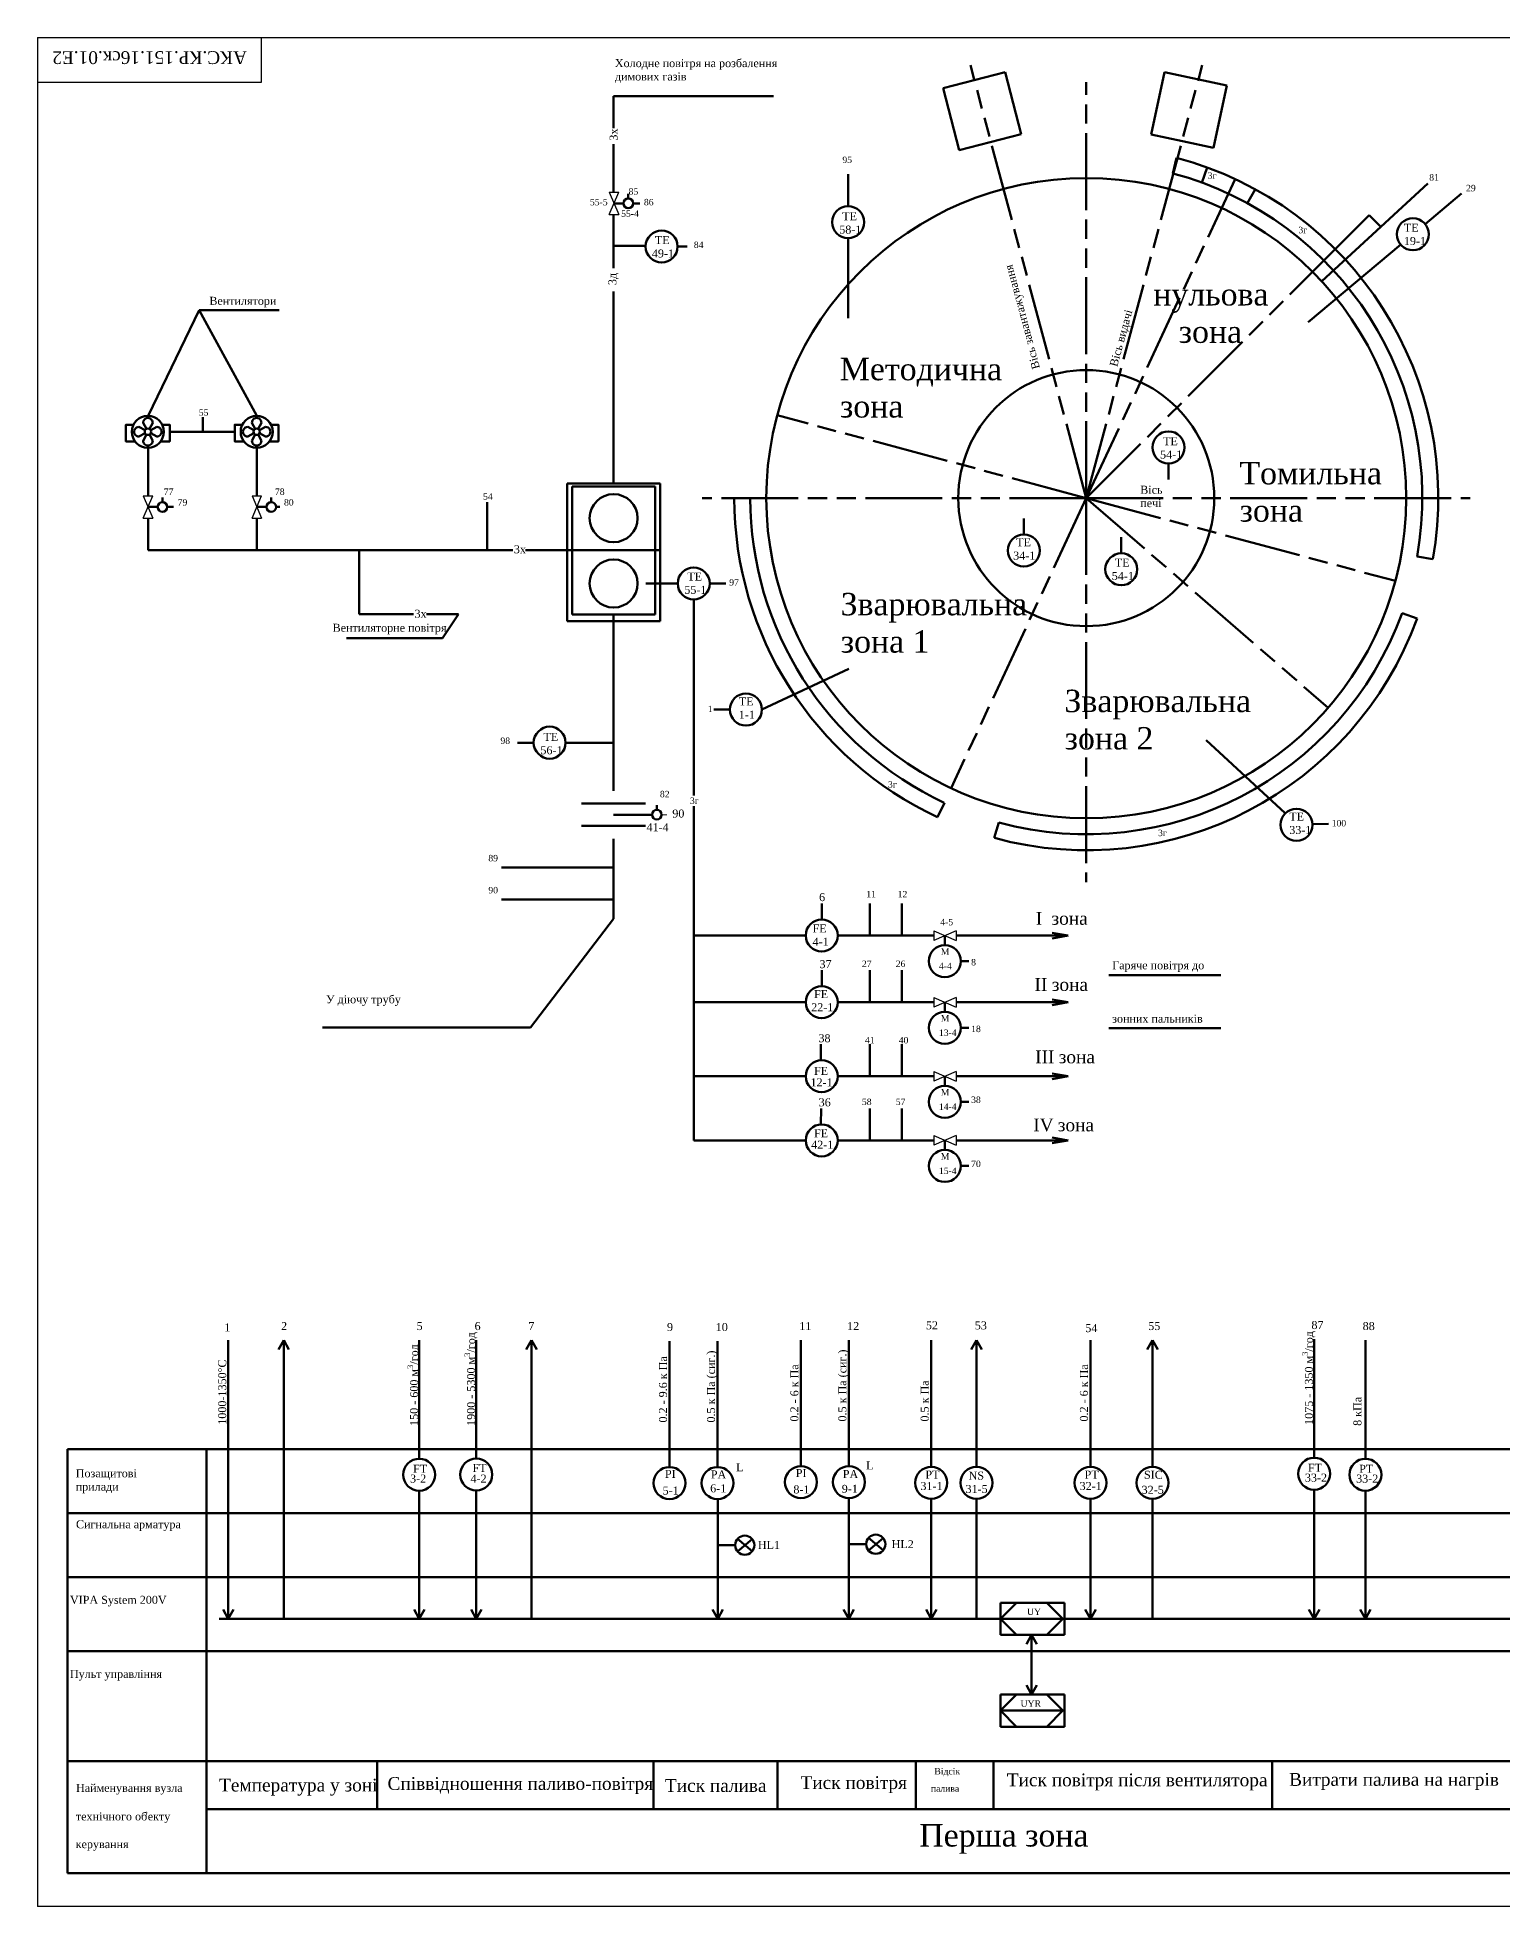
# Model space of a CAD drawing. Header units: millimetres. Extents: x 0 to 816, y -4 to 584.
# Drawn here: x 0 to 458, y 0 to 584 of the extents above; entities that cross this region are included whole.
import ezdxf

# ---------------------------------------------------------------- set-up
doc = ezdxf.new("R2010")
doc.units = ezdxf.units.MM
doc.linetypes.add('ACAD_ISO09W100', pattern=[45, 24, -3, 6, -3, 6, -3])
for name, color, linetype in [('ВСЕ ЛИНИИ', 7, 'Continuous'), ('ВСЕ НАДПИСИ', 7, 'Continuous'), ('ТАБЛИЦИ', 7, 'Continuous'), ('текст_табл2', 7, 'Continuous')]:
    doc.layers.add(name, color=color, linetype=linetype)
doc.styles.get("Standard").update_dxf_attribs({"font": 'times.ttf'})

# ---------------------------------------------------------------- blocks, each defined once
blk = doc.blocks.new('бантик')
for p, q in [((0, 1.5), (7, -1.5)), ((7, 1.5), (0, -1.5)), ((0, 1.5), (0, -1.5)), ((7, 1.5), (7, -1.5))]:
    blk.add_line(p, q)

msp = doc.modelspace()

# ---------------------------------------------------------------- linework, layer by layer
at = {"color": 7, "lineweight": 30, "true_color": 0xffffff}
for p, q in [((0, 584), (816, 584)), ((0, 584), (0, 0)), ((631, 0), (0, 0))]:
    msp.add_line(p, q, dxfattribs=at)
at = {"color": 7, "lineweight": 20, "true_color": 0xffffff}
msp.add_line((195.09, 341.15), (196.67, 341.15), dxfattribs=at)
at = {"layer": 'ВСЕ ЛИНИИ', "color": 7, "lineweight": 50, "true_color": 0xffffff}
for p, q in [((302.39, 573.14), (283.03, 568.12)), ((307.41, 553.78), (302.39, 573.14)), ((348.03, 553.61), (352.19, 573.17)), ((352.19, 573.17), (371.75, 569.01)), ((283.03, 568.12), (288.05, 548.76)), ((371.75, 569.01), (367.59, 549.45)), ((230.09, 565.65), (180.09, 565.65)), ((180.09, 565.65), (180.09, 555.65)), ((180.09, 550.65), (180.09, 535.65)), ((288.05, 548.76), (297.73, 551.27)), ((297.73, 551.27), (307.41, 553.78)), ((357.81, 551.53), (348.03, 553.61)), ((367.59, 549.45), (357.81, 551.53)), ((355.99, 546.37), (354.84, 541.51)), ((365.53, 543.38), (363.9, 538.59)), ((253.35, 531.27), (253.35, 541.27)), ((419.86, 524.82), (434.57, 538.37)), ((180.16, 532.15), (183.16, 532.15)), ((184.66, 535.15), (184.66, 533.65)), ((186.16, 532.15), (188.26, 532.15)), ((380.58, 536.51), (378.1, 532.15)), ((445.04, 535.19), (433.7, 525.68)), ((180.09, 528.65), (180.09, 511.86)), ((405.58, 517.83), (416.19, 528.44)), ((416.19, 528.44), (419.86, 524.82)), ((253.35, 521.27), (253.35, 496.27)), ((419.86, 524.82), (401.36, 507.79)), ((180.09, 518.86), (190.09, 518.86)), ((200.09, 518.65), (203.09, 518.65)), ((426.04, 519.26), (397.1, 495.01)), ((180.09, 504.58), (180.09, 444.58)), ((34.59, 465.79), (50.59, 498.79)), ((68.59, 465.79), (50.59, 498.79)), ((50.59, 498.79), (75.59, 498.79)), ((31.74, 462.28), (33.64, 461.26)), ((34.06, 461.67), (33.03, 463.58)), ((35, 461.67), (36.03, 463.58)), ((35.41, 461.26), (37.32, 462.29)), ((51.75, 460.76), (51.75, 465.35)), ((65.74, 462.28), (67.64, 461.26)), ((68.06, 461.67), (67.03, 463.58)), ((69, 461.67), (70.03, 463.58)), ((69.41, 461.26), (71.32, 462.29)), ((31.74, 459.28), (33.65, 460.31)), ((33.03, 458), (34.05, 459.9)), ((34.59, 440.79), (34.59, 455.79)), ((36.03, 458), (35.01, 459.91)), ((35.41, 460.31), (37.32, 459.29)), ((41.35, 460.76), (61.69, 460.76)), ((65.74, 459.28), (67.65, 460.31)), ((67.03, 458), (68.05, 459.9)), ((68.59, 440.79), (68.59, 455.79)), ((70.03, 458), (69.01, 459.91)), ((69.41, 460.31), (71.32, 459.29)), ((353.48, 450.9), (353.48, 445.9)), ((165.59, 444.58), (194.59, 444.58)), ((165.59, 401.58), (165.59, 444.58)), ((194.59, 444.58), (194.59, 401.58)), ((39.09, 438.79), (39.09, 440.29)), ((73.09, 438.79), (73.09, 440.29)), ((140.59, 423.79), (140.59, 438.79)), ((180.09, 443.65), (167.09, 443.65)), ((167.09, 443.65), (167.09, 403.65)), ((193.09, 443.65), (180.09, 443.65)), ((193.09, 403.65), (193.09, 443.65)), ((217.8, 440.05), (222.8, 440.05)), ((34.59, 437.29), (37.59, 437.29)), ((34.59, 423.79), (34.59, 433.79)), ((40.59, 437.29), (42.59, 437.29)), ((68.59, 437.29), (71.59, 437.29)), ((68.59, 423.79), (68.59, 433.79)), ((74.59, 437.29), (75.78, 437.29)), ((308.26, 428.68), (308.26, 433.68)), ((338.74, 422.81), (338.74, 427.81)), ((100.59, 423.79), (34.59, 423.79)), ((116.59, 423.79), (100.59, 423.79)), ((100.59, 423.79), (100.59, 403.79)), ((133.59, 423.79), (116.59, 423.79)), ((148.59, 423.79), (133.59, 423.79)), ((165.59, 423.79), (152.59, 423.79)), ((165.59, 423.79), (194.59, 423.79)), ((436.13, 420.95), (431.21, 421.85)), ((190.1, 413.39), (200.1, 413.39)), ((210.1, 413.39), (215.1, 413.39)), ((100.59, 403.79), (117.59, 403.79)), ((121.59, 403.79), (131.59, 403.79)), ((131.59, 403.79), (126.59, 396.28)), ((167.09, 403.65), (193.09, 403.65)), ((180.09, 403.65), (180.09, 348.65)), ((205.1, 408.39), (205.1, 347.19)), ((431.17, 402.43), (426.46, 404.11)), ((194.59, 401.58), (165.59, 401.58)), ((126.59, 396.28), (96.59, 396.28)), ((226.43, 373.98), (253.6, 386.69)), ((216.43, 373.98), (211.43, 373.98)), ((155.09, 363.65), (150.09, 363.65)), ((180.09, 363.65), (165.09, 363.65)), ((389.99, 341.58), (365.21, 364.45)), ((170.09, 344.65), (190.09, 344.65)), ((180.09, 341.15), (192.09, 341.15)), ((193.59, 342.65), (193.59, 344.15)), ((205.1, 343.82), (205.1, 253.39)), ((170.09, 337.65), (190.09, 337.65)), ((180.09, 333.65), (180.09, 308.65)), ((299.05, 333.88), (300.49, 338.67)), ((398.46, 338.14), (403.46, 338.3)), ((180.09, 324.65), (145.09, 324.65)), ((180.09, 314.65), (145.09, 314.65)), ((245.1, 308.39), (245.17, 313.39)), ((260.1, 303.39), (260.1, 313.39)), ((270.1, 303.39), (270.1, 313.39)), ((154.09, 274.65), (180.09, 308.65)), ((322.1, 303.39), (317.13, 304.28)), ((205.1, 303.39), (240.1, 303.39)), ((250.1, 303.39), (260.1, 303.39)), ((260.1, 303.39), (270.1, 303.39)), ((270.1, 303.39), (280.1, 303.39)), ((283.6, 303.39), (283.6, 300.39)), ((287.1, 303.39), (322.1, 303.39)), ((322.1, 303.39), (317.13, 302.5)), ((245.1, 287.55), (245.17, 292.55)), ((260.1, 282.55), (260.1, 292.55)), ((270.1, 282.55), (270.1, 292.55)), ((288.6, 295.39), (291.1, 295.39)), ((334.86, 291.03), (369.86, 291.03)), ((205.1, 282.55), (240.1, 282.55)), ((250.1, 282.55), (260.1, 282.55)), ((260.1, 282.55), (270.1, 282.55)), ((270.1, 282.55), (280.1, 282.55)), ((283.6, 279.55), (283.6, 282.55)), ((287.1, 282.55), (322.1, 282.55)), ((322.1, 282.55), (317.13, 283.44)), ((322.1, 282.55), (317.13, 281.66)), ((154.09, 274.65), (89.09, 274.65)), ((288.6, 274.55), (291.1, 274.55)), ((334.86, 274.5), (369.86, 274.5)), ((244.79, 264.42), (244.86, 269.42)), ((260.1, 259.43), (260.1, 269.43)), ((270.1, 259.43), (270.1, 269.43)), ((205.1, 259.43), (240.1, 259.43)), ((250.1, 259.43), (260.1, 259.43)), ((260.1, 259.43), (270.1, 259.43)), ((270.1, 259.43), (280.1, 259.43)), ((283.6, 259.43), (283.6, 256.43)), ((287.1, 259.43), (322.1, 259.43)), ((322.1, 259.43), (317.13, 260.32)), ((322.1, 259.43), (317.13, 258.54)), ((205.1, 250.94), (205.1, 253.39)), ((288.6, 251.43), (291.1, 251.43)), ((205.1, 239.4), (205.1, 250.94)), ((244.86, 244.4), (244.94, 249.4)), ((260.1, 239.4), (260.1, 249.4)), ((270.1, 239.4), (270.1, 249.4)), ((322.1, 239.4), (317.13, 240.3)), ((240.1, 239.4), (205.1, 239.4)), ((280.1, 239.4), (250.1, 239.4)), ((283.6, 239.4), (283.6, 236.4)), ((287.1, 239.4), (322.1, 239.4)), ((322.1, 239.4), (317.13, 238.51)), ((288.6, 231.4), (291.1, 231.4)), ((59.67, 107.37), (59.67, 176.97)), ((77, 176.97), (75.36, 174.03)), ((77, 139.94), (77, 176.97)), ((77, 176.97), (78.63, 174.03)), ((119.34, 139.94), (119.34, 176.97)), ((137.17, 139.98), (137.17, 176.97)), ((154.4, 176.97), (152.77, 174.03)), ((154.4, 139.98), (154.4, 176.97)), ((154.4, 176.97), (156.04, 174.03)), ((197.54, 137.33), (197.54, 176.66)), ((212.54, 137.33), (212.54, 176.66)), ((238.62, 137.63), (238.62, 176.97)), ((253.62, 137.63), (253.62, 176.97)), ((279.34, 137.41), (279.34, 176.97)), ((293.48, 176.97), (291.85, 174.03)), ((293.48, 137.41), (293.48, 176.97)), ((293.48, 176.97), (295.12, 174.03)), ((329.1, 137.41), (329.1, 176.97)), ((348.47, 176.97), (346.84, 174.03)), ((348.47, 137.41), (348.47, 176.97)), ((348.47, 176.97), (350.11, 174.03)), ((398.99, 140.25), (398.99, 177.28)), ((415.01, 139.94), (415.01, 176.97)), ((77, 139.94), (77, 89.9)), ((154.4, 117.37), (154.4, 139.98)), ((119.34, 117.69), (119.34, 129.94)), ((137.17, 107.85), (137.17, 129.98)), ((398.99, 118), (398.99, 130.25)), ((415.01, 117.69), (415.01, 129.94)), ((212.61, 89.9), (212.62, 127.33)), ((253.55, 89.9), (253.56, 127.63)), ((279.34, 89.9), (279.34, 127.41)), ((293.48, 107.58), (293.48, 127.41)), ((329.1, 117.32), (329.1, 127.41)), ((329.1, 89.9), (329.1, 127.41)), ((348.47, 89.9), (348.47, 127.41)), ((119.34, 117.69), (119.34, 89.9)), ((154.4, 117.37), (154.4, 89.9)), ((398.99, 118), (398.99, 89.9)), ((415.01, 117.69), (415.01, 89.9)), ((218.06, 112.92), (212.6, 112.92)), ((223.4, 114.8), (218.79, 110.96)), ((218.8, 114.88), (223.4, 111.04)), ((259, 113.23), (253.54, 113.23)), ((259, 113.23), (253.54, 113.23)), ((253.55, 89.9), (253.56, 111.64)), ((264.34, 115.1), (259.73, 111.26)), ((264.34, 115.1), (259.73, 111.26)), ((259.74, 115.19), (264.34, 111.35)), ((259.74, 115.19), (264.34, 111.35)), ((59.67, 107.37), (59.67, 89.9)), ((137.17, 107.85), (137.17, 89.9)), ((293.48, 107.58), (293.48, 89.9)), ((300.95, 94.9), (320.95, 94.9)), ((300.95, 84.9), (300.95, 94.9)), ((300.95, 89.9), (305.95, 94.9)), ((320.46, 89.9), (315.46, 94.9)), ((320.95, 94.9), (320.95, 84.9)), ((300.95, 89.9), (56.83, 89.9)), ((59.67, 89.9), (58.03, 92.84)), ((59.67, 89.9), (61.3, 92.84)), ((119.34, 89.9), (117.71, 92.84)), ((119.34, 89.9), (120.98, 92.84)), ((137.17, 89.9), (135.53, 92.84)), ((137.17, 89.9), (138.8, 92.84)), ((212.61, 89.9), (210.98, 92.84)), ((212.61, 89.9), (214.25, 92.84)), ((253.55, 89.9), (251.92, 92.84)), ((253.55, 89.9), (255.19, 92.84)), ((279.34, 89.9), (277.7, 92.84)), ((279.34, 89.9), (280.97, 92.84)), ((300.95, 89.9), (320.95, 89.9)), ((300.95, 89.9), (305.95, 84.9)), ((320.46, 89.9), (315.46, 84.9)), ((320.95, 89.9), (610.16, 89.9)), ((329.1, 89.9), (327.46, 92.84)), ((329.1, 89.9), (330.73, 92.84)), ((398.99, 89.9), (397.36, 92.84)), ((398.99, 89.9), (400.63, 92.84)), ((415.01, 89.9), (413.37, 92.84)), ((415.01, 89.9), (416.64, 92.84)), ((320.95, 84.9), (300.95, 84.9)), ((310.7, 84.9), (309.07, 81.96)), ((310.7, 66.22), (310.7, 84.9)), ((310.7, 84.9), (312.34, 81.96)), ((300.95, 66.22), (320.95, 66.22)), ((300.95, 56.22), (300.95, 66.22)), ((300.95, 61.22), (305.95, 66.22)), ((310.7, 66.22), (309.07, 69.16)), ((310.7, 66.22), (312.34, 69.16)), ((320.46, 61.22), (315.46, 66.22)), ((320.95, 66.22), (320.95, 56.22)), ((300.95, 61.22), (320.95, 61.22)), ((300.95, 61.22), (305.95, 56.22)), ((320.46, 61.22), (315.46, 56.22)), ((320.95, 56.22), (300.95, 56.22))]:
    msp.add_line(p, q, dxfattribs=at)
at = {"layer": 'ВСЕ ЛИНИИ', "color": 7, "linetype": 'ACAD_ISO09W100', "lineweight": 50, "true_color": 0xffffff}
for p, q in [((327.8, 440.05), (291.57, 575.28)), ((327.8, 440.05), (364.03, 575.28)), ((327.8, 440.05), (327.8, 570.05)), ((327.8, 440.05), (374.29, 539.75)), ((327.8, 440.05), (405.58, 517.83)), ((327.8, 440.05), (231.21, 465.94)), ((327.8, 440.05), (207.8, 440.05)), ((327.8, 440.05), (285.54, 349.42)), ((327.8, 440.05), (327.8, 320.05)), ((327.8, 440.05), (447.8, 440.05)), ((327.8, 440.05), (403.38, 374.58)), ((327.8, 440.05), (424.39, 414.17)), ((281.31, 340.36), (283.43, 344.89))]:
    msp.add_line(p, q, dxfattribs=at)
at = {"layer": 'ВСЕ ЛИНИИ', "color": 7, "lineweight": 50, "true_color": 0xffffff}
for points in [[(30.54, 457.77), (27.69, 457.77), (27.69, 463), (30.04, 463)], [(39.01, 463), (41.35, 463), (41.35, 457.77), (38.51, 457.77)], [(64.54, 457.77), (61.69, 457.77), (61.69, 463), (64.04, 463)], [(73.01, 463), (75.35, 463), (75.35, 457.77), (72.51, 457.77)]]:
    msp.add_lwpolyline(points, dxfattribs=at)
for centre, radius in [((327.8, 440.05), 100), ((184.66, 532.15), 1.5), ((253.35, 526.27), 5), ((429.86, 522.48), 5), ((195.09, 518.65), 5), ((327.8, 440.05), 40), ((34.53, 460.79), 5), ((34.53, 460.79), 1), ((68.53, 460.79), 5), ((68.53, 460.79), 1), ((353.48, 455.9), 5), ((39.09, 437.29), 1.5), ((73.09, 437.29), 1.5), ((180.09, 433.79), 7.5), ((308.26, 423.68), 5), ((180.09, 413.38), 7.5), ((338.74, 417.81), 5), ((205.1, 413.39), 5), ((221.43, 373.98), 5), ((160.09, 363.65), 5), ((193.59, 341.15), 1.5), ((393.47, 337.99), 5), ((245.1, 303.39), 5), ((283.6, 295.39), 5), ((245.1, 282.55), 5), ((283.6, 274.55), 5), ((245.1, 259.43), 5), ((283.6, 251.43), 5), ((245.1, 239.4), 5), ((283.6, 231.4), 5), ((398.99, 135.25), 5), ((119.34, 134.94), 5), ((137.17, 134.98), 5), ((197.54, 132.33), 5), ((212.54, 132.33), 5), ((238.62, 132.63), 5), ((253.62, 132.63), 5), ((279.34, 132.41), 5), ((293.48, 132.41), 5), ((329.1, 132.41), 5), ((348.47, 132.41), 5), ((415.01, 134.94), 5), ((221.06, 112.92), 3), ((262, 113.22), 3), ((262, 113.22), 3)]:
    msp.add_circle(centre, radius, dxfattribs=at)
for centre, radius, start, end in [((327.8, 440.05), 110, 350, 75.14703), ((327.8, 440.05), 105, 350.01834, 75.07691), ((31.73, 460.78), 1.5, 89.53569, 270.46431), ((34.53, 463.59), 1.5, 359.53569, 180.46431), ((37.33, 460.79), 1.5, 269.53569, 90.46431), ((65.73, 460.78), 1.5, 89.53569, 270.46431), ((68.53, 463.59), 1.5, 359.53569, 180.46431), ((71.33, 460.79), 1.5, 269.53569, 90.46431), ((34.53, 457.99), 1.5, 179.53569, 0.46431), ((68.53, 457.99), 1.5, 179.53569, 0.46431), ((327.8, 440.05), 110, 180, 245), ((327.8, 440.05), 105, 180, 245), ((327.8, 440.05), 105, 254.92309, 339.98166), ((327.8, 440.05), 110, 254.85297, 340)]:
    msp.add_arc(centre, radius, start, end, dxfattribs=at)
at = {"layer": 'ТАБЛИЦИ', "color": 7, "lineweight": 70, "true_color": 0xffffff}
for p, q in [((9.37, 142.91), (613.94, 142.91)), ((9.37, 142.91), (9.37, 10.48)), ((52.85, 142.91), (52.85, 10.48)), ((9.37, 122.91), (613.94, 122.91)), ((9.37, 102.91), (613.94, 102.91)), ((9.37, 79.76), (613.94, 79.76)), ((9.37, 45.48), (613.94, 45.48)), ((106.23, 45.17), (106.23, 30.48)), ((192.58, 45.48), (192.58, 30.48)), ((231.25, 45.48), (231.25, 30.48)), ((274.56, 45.48), (274.56, 30.48)), ((298.8, 45.48), (298.8, 30.48)), ((385.88, 45.48), (385.88, 30.48)), ((52.85, 30.48), (613.94, 30.48)), ((9.37, 10.48), (613.94, 10.48))]:
    msp.add_line(p, q, dxfattribs=at)
at = {"layer": 'текст_табл2', "color": 7, "lineweight": 30, "true_color": 0xffffff}
for p, q in [((70, 570), (70, 584)), ((0, 570), (70, 570))]:
    msp.add_line(p, q, dxfattribs=at)

# ---------------------------------------------------------------- block references
at = {"layer": 'ВСЕ ЛИНИИ', "color": 7, "lineweight": 50, "true_color": 0xffffff, "rotation": 90}
for p in [(180.16, 528.65), (34.59, 433.79), (68.59, 433.79)]:
    msp.add_blockref('бантик', p, dxfattribs=at)
at = {"layer": 'ВСЕ ЛИНИИ', "color": 7, "lineweight": 50, "true_color": 0xffffff}
for p in [(280.1, 303.39), (280.1, 282.55), (280.1, 259.43), (280.1, 239.4)]:
    msp.add_blockref('бантик', p, dxfattribs=at)

# ---------------------------------------------------------------- texts
at = {"layer": 'ВСЕ ЛИНИИ', "color": 7, "lineweight": 50, "true_color": 0xffffff, "insert": (178.82, 551.74), "char_height": 2.5, "attachment_point": 1, "rotation": 90}
msp.add_mtext_dynamic_manual_height_columns('{\\fTimes New Roman|b0|i0|c204|p18;3\\fTimes New Roman|b0|i0|c0|p18;x}', width=3.9534, gutter_width=12.5, heights=[0], dxfattribs=at)
at = {"layer": 'ВСЕ НАДПИСИ', "color": 7, "lineweight": 20, "true_color": 0xffffff}
msp.add_text('АКС.КР.151.16ск.01.Е2', height=4, rotation=180, dxfattribs=at).set_placement((65.5, 579.67))
for s, height, p in [('81', 2, (434.96, 539.27)), ('               29', 2, (435.14, 535.93)), ('                                     нульова', 7, (250.93, 500.23)), ('                                        зона', 7, (250.93, 488.56)), ('Методична', 7, (250.76, 476.89)), ('зона', 7, (250.81, 465.23)), ('Томильна', 7, (375.64, 444.36)), ('зона', 7, (375.69, 432.69)), ('Зварювальна', 7, (251.01, 403.44)), ('зона 1', 7, (251.06, 391.77)), ('Зварювальна', 7, (320.96, 373.19)), ('зона 2', 7, (321.01, 361.52)), ('41-4', 2.5, (190.35, 335.98)), ('11         12                                              ', 2, (259.03, 315.33)), ('I  ', 4, (312, 306.76)), ('зона', 4, (316.92, 306.76)), ('4-5', 2, (282.16, 306.61)), (' М            ', 2, (281.57, 297.38)), ('           27          26                                            ', 2, (249.36, 293.57)), ('4-4', 2, (281.74, 292.88)), ('8', 2, (291.8, 294.06)), ('FE', 2.5, (242.7, 283.83)), ('II ', 4, (311.6, 286.09)), ('зона', 4, (317.01, 286.09)), ('22-1', 2.5, (241.82, 279.76)), (' М            ', 2, (281.57, 276.55)), ('18', 2, (291.8, 273.22)), ('           41          40                                              ', 2, (250.3, 269.7)), ('13-4', 2, (281.74, 272.04)), ('III ', 4, (311.81, 263.48)), ('зона', 4, (319.18, 263.48)), ('12-1', 2.5, (241.6, 256.29)), ('FE', 2.5, (242.7, 259.86)), ('           58          57                                            ', 2, (249.36, 250.43)), (' М            ', 2, (281.57, 253.42)), ('38', 2, (291.8, 251.1)), ('14-4', 2, (281.74, 248.92)), (' IV ', 4, (309.7, 242.22)), ('FE', 2.5, (242.7, 240.36)), ('зона', 4, (318.89, 242.22)), ('42-1', 2.5, (241.81, 236.79)), (' М            ', 2, (281.57, 233.4)), ('15-4', 2, (281.74, 228.89)), ('70', 2, (291.8, 231.07)), ('Позащитові', 2.5, (12, 134.13)), ('NS                       ', 2.5, (291.01, 133.41)), ('прилади', 2.5, (11.98, 129.97)), ('31-5                   ', 2.5, (290.04, 129.24)), ('Сигнальна арматура ', 2.5, (12.07, 118.2)), ('  HL1', 2.5, (223.27, 111.75)), ('                                               HL2', 2.5, (222.59, 111.99)), ('VIPA System 200V', 2.5, (10.18, 94.6)), ('Пульт управління', 2.5, (10.18, 71.45)), ('Відсік', 2, (280.32, 41.3)), ('Найменування вузла          ', 2.5, (12.07, 35.84)), ('Тиск палива', 4, (196.11, 35.84)), ('Тиск повітря  ', 4, (238.48, 36.75)), ('    палива              ', 2, (276.21, 35.92)), ('технічного об', 2.5, (12.04, 26.94)), ("'", 2.5, (33.83, 26.94)), ('екту', 2.5, (34.49, 26.94)), ('                                                                Перша зона                                                                                                      ', 7, (106.42, 18.77)), ('керування                                                                                                       ', 2.5, (11.98, 18.27))]:
    msp.add_text(s, height=height, dxfattribs=at).set_placement(p)
for s, width, heights, insert, char_height, attachment_point in [('{\\fTimes New Roman|b0|i0|c204|p18;\\PХолодне повітря на розбалення\\Pдимових газів}', 51.2952, [0], (180.47, 581.37), 2.5, 1), ('{\\fTimes New Roman|b0|i0|c204|p18;3г}', 8.0496, [0], (365.72, 541.84), 2, 1), ('{\\fTimes New Roman|b0|i0|c204|p18;                  85\\P  55-5               86\\P\\P                     \\P                    \\P                                             84}', 39.5266, [0], (171.17, 536.87), 2, 1), ('{\\fTimes New Roman|b0|i0|c204|p18;55-4\\P }', 5.6522, [0], (182.43, 529.94), 2, 1), ('{\\fTimes New Roman|b0|i0|c0|p18; TE\\P58\\fTimes New Roman|b0|i0|c204|p18;-1}', 22.408, [0], (250.59, 529.37), 2.5, 1), ('{\\fTimes New Roman|b0|i0|c0|p18;TE\\P19-\\fTimes New Roman|b0|i0|c204|p18;1}', 8.2172, [0], (427.03, 525.8), 2.5, 1), ('{\\fTimes New Roman|b0|i0|c0|p18; TE\\P49-1}', 10.3324, [0], (192.03, 521.91), 2.5, 1), ('{\\fTimes New Roman|b0|i0|c204|p18;3г}', 8.0496, [0], (394.08, 524.83), 2, 1), ('{\\fTimes New Roman|b0|i0|c204|p18;    \\P     Вентилятори}', 31.6045, [0], (49.03, 507.11), 2.5, 1), ('{\\fTimes New Roman|b0|i0|c204|p18;55}', 6.5555, [0], (50.43, 467.79), 2, 1), ('{\\fTimes New Roman|b0|i0|c0|p18; TE\\P54-1}', 15.5313, [6.71], (350.84, 459.08), 2.5, 1), ('{\\fTimes New Roman|b0|i0|c204|p18;Вісь\\Pпечі}', 10.8688, [0], (344.65, 443.92), 2.5, 1), ('             {\\fTimes New Roman|b0|i0|c204|p18;\\H0.8x;77\\fTimes New Roman|b0|i0|c0|p18;                                          78\\fTimes New Roman|b0|i0|c204|p18;\\P  \\fTimes New Roman|b0|i0|c0|p18;      \\fTimes New Roman|b0|i0|c204|p18;              79\\fTimes New Roman|b0|i0|c0|p18;                                       \\fTimes New Roman|b0|i0|c204|p18; \\fTimes New Roman|b0|i0|c0|p18;80\\fTimes New Roman|b0|i0|c204|p18;\\P\\P                 \\fTimes New Roman|b0|i0|c0|p18;                                     }', 74.1459, [0], (27.23, 443.06), 2.5, 1), ('{\\fTimes New Roman|b0|i0|c204|p18;54}', 6.5555, [0], (139.27, 441.53), 2, 1), ('{\\fTimes New Roman|b0|i0|c204|p18; \\fTimes New Roman|b0|i0|c0|p18;TE\\P34-1}', 8.7288, [0], (304.94, 427.51), 2.5, 1), ('{\\fTimes New Roman|b0|i0|c204|p18;3\\fTimes New Roman|b0|i0|c0|p18;x}', 3.9534, [0], (148.9, 425.33), 2.5, 1), ('{\\fTimes New Roman|b0|i0|c0|p18; TE\\P54-1}', 15.5313, [0], (335.75, 421.15), 2.5, 1), ('{\\fTimes New Roman|b0|i0|c0|p18; TE\\P55-\\fTimes New Roman|b0|i0|c204|p18;1}', 11.617, [0], (202.17, 416.81), 2.5, 1), (' \\P{\\fTimes New Roman|b0|i0|c204|p18;\\H0.8x;       97}', 12.8768, [0], (210.92, 418.89), 2.5, 1), ('{\\fTimes New Roman|b0|i0|c204|p18;3\\fTimes New Roman|b0|i0|c0|p18;x}', 3.9534, [0], (117.86, 405.19), 2.5, 1), ('{\\fTimes New Roman|b0|i0|c204|p18;    Вентиляторне повітря}', 40.9926, [0], (88.49, 400.8), 2.5, 1), ('1', 4.7204, [0], (209.52, 375.19), 2, 1), ('TE\\P1-1', 9.5483, [0], (219.19, 377.79), 2.5, 1), ('\\P\\P                            {\\fTimes New Roman|b0|i0|c204|p18;\\H0.8x;  98\\P\\P\\P\\P\\P                                                                                                       8\\fTimes New Roman|b0|i0|c0|p18;2\\fTimes New Roman|b0|i0|c204|p18;\\P\\P\\P                                                                                                       \\P\\P\\P                                89\\P\\P\\P                                90 }', 85.2462, [0], (116.76, 373.6), 2.5, 1), (' TE\\P5{\\fTimes New Roman|b0|i0|c204|p18;6}-{\\fTimes New Roman|b0|i0|c204|p18;1}', 11.3583, [0], (157.2, 366.7), 2.5, 1), ('{\\fTimes New Roman|b0|i0|c204|p18;3г}', 8.0496, [0], (265.82, 351.62), 2, 1), ('{\\fTimes New Roman|b0|i0|c204|p18;3г}', 8.0496, [0], (203.93, 346.52), 2, 1), ('{\\fTimes New Roman|b0|i0|c204|p18;90}', 0.5842, [0], (198.42, 342.75), 2.5, 1), ('TE\\P{\\fTimes New Roman|b0|i0|c204|p18;33-}1', 9.5483, [0], (391.23, 341.8), 2.5, 1), ('1{\\fTimes New Roman|b0|i0|c204|p18;00}', 4.7204, [0], (404.48, 339.5), 2, 1), ('{\\fTimes New Roman|b0|i0|c204|p18;3г}', 8.0496, [0], (350.22, 336.45), 2, 1), ('6', 0.5842, [0], (244.29, 316.64), 2.5, 1), ('FE {\\fTimes New Roman|b0|i0|c204|p18;4}-{\\fTimes New Roman|b0|i0|c204|p18;1}', 6.7836, [0], (242.25, 306.87), 2.5, 1), ('37', 0.5842, [0], (244.4, 295.7), 2.5, 1), ('{\\fTimes New Roman|b0|i0|c204|p18;Гаряче повітря до\\P\\P\\P\\Pзонних пальників}', 38.2735, [0], (335.89, 295.35), 2.5, 1), ('У діючу трубу', 74.774, [0], (90.21, 284.72), 2.5, 1), ('38', 0.5842, [0], (244.09, 272.56), 2.5, 1), ('36', 2.5, [0], (244.16, 252.54), 2.5, 1), ('1', 9.3445, [0], (58.45, 182.23), 2.5, 1), ('2', 9.3445, [0], (76.15, 182.63), 2.5, 1), ('5', 9.3445, [0], (118.5, 182.63), 2.5, 1), ('6', 9.3445, [0], (136.63, 182.63), 2.5, 1), ('7', 9.3445, [0], (153.43, 182.63), 2.5, 1), ('9', 9.3445, [0], (196.75, 182.32), 2.5, 1), ('10', 9.3445, [0], (211.99, 182.32), 2.5, 1), ('11', 9.3445, [0], (238.13, 182.63), 2.5, 1), ('12', 9.3445, [0], (253.04, 182.63), 2.5, 1), ('52', 9.3445, [0], (277.67, 182.87), 2.5, 1), ('53', 9.3445, [0], (292.95, 182.84), 2.5, 1), ('54', 9.3445, [0], (327.49, 181.99), 2.5, 1), ('55', 9.3445, [0], (347.14, 182.63), 2.5, 1), ('{\\fTimes New Roman|b0|i0|c204|p18;87}', 9.3445, [0], (398.14, 182.94), 2.5, 1), ('{\\fTimes New Roman|b0|i0|c204|p18;88}', 9.3445, [0], (414.16, 182.63), 2.5, 1), ('3-2', 5.5382, [0], (116.46, 134.98), 2.5, 1), ('FT', 6.6114, [0], (117.4, 138.04), 2.5, 1), ('4-2', 5.3022, [0], (135.36, 134.98), 2.5, 1), ('FT', 5.7475, [0], (135.98, 138.3), 2.5, 1), ('PI', 8.4915, [0], (196.11, 136.45), 2.5, 1), ('PA', 9.5755, [0], (210.45, 136.27), 2.5, 1), ('L', 0.2132, [0], (218.36, 138.51), 2.5, 1), ('PI', 7.8638, [0], (236.99, 136.7), 2.5, 1), ('PA', 9.5755, [0], (251.69, 136.4), 2.5, 1), ('L', 0.2132, [0], (258.99, 139.08), 2.5, 1), ('PT', 8.4464, [0], (277.52, 136.22), 2.5, 1), ('PT', 8.4464, [0], (327.28, 136.22), 2.5, 1), ('SIC', 8.4464, [0], (345.82, 136.17), 2.5, 1), ('3{\\fTimes New Roman|b0|i0|c204|p18;3}-2', 5.5382, [0], (396.11, 135.29), 2.5, 1), ('FT', 6.6114, [0], (397.05, 138.35), 2.5, 1), ('3{\\fTimes New Roman|b0|i0|c204|p18;3}-2', 5.5382, [0], (412.12, 134.98), 2.5, 1), ('PT', 6.6114, [0], (413.07, 138.04), 2.5, 1), ('5-1', 6.8655, [0], (195.39, 131.24), 2.5, 1), ('6-1', 9.9369, [0], (210.26, 131.94), 2.5, 1), ('8-1', 8.6787, [0], (236.26, 131.59), 2.5, 1), ('9-1', 8.6482, [0], (251.37, 131.78), 2.5, 1), ('31-1', 0.948, [0], (275.95, 132.66), 2.5, 1), ('32-1', 0.948, [0], (325.71, 132.66), 2.5, 1), ('32-5', 0.948, [0], (345.09, 131.47), 2.5, 1), ('UY', 2, [0], (313.63, 93.13), 2, 3), ('UYR', 2, [0], (313.63, 64.44), 2, 3), ('Тиск повітря після вентилятора', 105.6629, [0], (302.95, 41.59), 4, 1), ('Витрати палива на нагрів', 86.3981, [0], (391.17, 41.74), 4, 1), ('Температура у зоні', 61.428, [0], (56.77, 39.98), 4, 1), ('Співвідношення паливо-повітря', 85.4571, [0], (109.42, 40.46), 4, 1)]:
    msp.add_mtext_dynamic_manual_height_columns(s, width=width, gutter_width=12.5, heights=heights, dxfattribs=dict(at, insert=insert, char_height=char_height, attachment_point=attachment_point))
at = {"layer": 'ВСЕ НАДПИСИ', "color": 7, "lineweight": 70, "true_color": 0xffffff, "insert": (250.81, 546.75), "char_height": 2, "attachment_point": 1}
msp.add_mtext_dynamic_manual_height_columns('{\\fTimes New Roman|b0|i0|c204|p18; \\fTimes New Roman|b0|i0|c0|p18;95}', width=5.6522, gutter_width=12.5, heights=[0], dxfattribs=at)
at = {"layer": 'ВСЕ НАДПИСИ', "color": 7, "lineweight": 20, "true_color": 0xffffff, "char_height": 2.5, "attachment_point": 1}
for s, width, heights, insert, rotation in [('{\\fTimes New Roman|b0|i0|c204|p18;3д}', 9.4948, [0], (178.44, 506.6), 90), ('{\\fTimes New Roman|b0|i0|c204|p18;Вісь завантажування }', 61.4392, [0], (310.91, 480.07), 105.01804), ('{\\fTimes New Roman|b0|i0|c204|p18;Вісь видачі}', 28.2159, [0], (335.02, 481.58), 74.69562), ('\\A1;150 - 600 м{\\H0.7x;\\S3^ ;}/год', 56.751, [0], (115.62, 150.19), 90), ('\\A1;1900 - 5300 м{\\H0.7x;\\S3^ ;}/год', 56.751, [0], (133.44, 150.19), 90), ('\\A1;\\pxt1;{\\fTimes New Roman|b0|i0|c204|p18;1075} - {\\fTimes New Roman|b0|i0|c204|p18;1350} {\\fTimes New Roman|b0|i0|c204|p18;м\\fTimes New Roman|b0|i0|c0|p18;\\H0.7x;\\S3^ ;}/{\\fTimes New Roman|b0|i0|c204|p18;год}', 56.751, [0], (395.26, 150.5), 90), ('{\\fTimes New Roman|b0|i0|c204|p18;1000}-1{\\fTimes New Roman|b0|i0|c204|p18;350}%%D{\\fTimes New Roman|b0|i0|c204|p18;С}', 21.8659, [7.42], (56.52, 150.55), 90), ('0.2 - 9.6 к Па', 24.1616, [0], (194.25, 151.24), 90), ('0.5 к Па (сиг.)', 24.1616, [0], (209.25, 151.24), 90), ('0.2 - 6 к Па', 24.1616, [0], (235.32, 151.55), 90), ('0.5 к Па (сиг.)', 24.1616, [0], (250.32, 151.55), 90), ('0.5 к Па (сиг.)', 24.1616, [0], (250.32, 151.55), 90), ('0.2 - 6 к Па', 24.1616, [0], (325.8, 151.55), 90), ('0.5 к Па ', 24.1616, [0], (276.04, 151.55), 90), ('\\A1;{\\fTimes New Roman|b0|i0|c204|p18;8 кПа}', 56.751, [0], (411.28, 150.19), 90)]:
    msp.add_mtext_dynamic_manual_height_columns(s, width=width, gutter_width=12.5, heights=heights, dxfattribs=dict(at, insert=insert, rotation=rotation))
at = {"layer": 'ВСЕ НАДПИСИ', "color": 7, "lineweight": 70, "true_color": 0xffffff, "insert": (445.7, 507.23), "char_height": 7, "width": 182.2682, "attachment_point": 1}
msp.add_mtext('{\\fTimes New Roman|b0|i0|c204|p18;                                              \\P \\P\\P\\P                                                                             \\P\\P                          }', dxfattribs=at)

doc.saveas('drawing.dxf')
